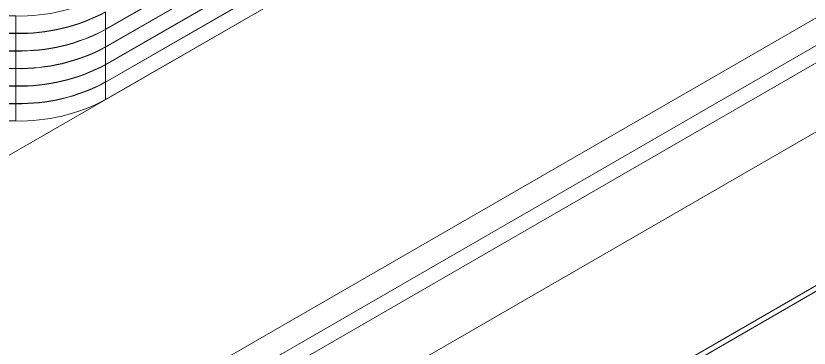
# Model space of a CAD drawing. Header units: millimetres. Extents: x -489 to 1607, y 116 to 1738.
# Drawn here: x 1260.89 to 1279.64, y 1276.33 to 1284.19 of the extents above; entities that cross this region are included whole.
import ezdxf

# ---------------------------------------------------------------- set-up
doc = ezdxf.new("R2010")
doc.units = ezdxf.units.MM

msp = doc.modelspace()

# ---------------------------------------------------------------- linework, layer by layer
at = {"color": 7, "linetype": 'Continuous', "lineweight": 15}
for p, q in [((1260.096, 1280.529), (1282.552, 1293.493)), ((1263.011, 1283.873), (1279.638, 1293.471)), ((1279.638, 1293.464), (1263.011, 1283.866)), ((1263.011, 1283.457), (1279.638, 1293.056)), ((1279.638, 1293.049), (1263.011, 1283.45)), ((1263.011, 1283.042), (1279.638, 1292.641)), ((1279.638, 1292.634), (1263.011, 1283.035)), ((1263.011, 1282.627), (1279.638, 1292.226)), ((1279.638, 1292.219), (1263.011, 1282.62)), ((1263.011, 1282.212), (1279.638, 1291.811)), ((1150.868, 1209.056), (1287.859, 1288.14)), ((1288.92, 1286.711), (1151.034, 1207.111)), ((1260.096, 1272.772), (1282.552, 1285.736)), ((1260.889, 1284.189), (1252.061, 1284.189)), ((1260.889, 1284.189), (1260.889, 1283.781)), ((1263.011, 1284.281), (1263.011, 1283.873)), ((1252.061, 1283.781), (1260.889, 1283.781)), ((1260.889, 1283.774), (1252.061, 1283.774)), ((1260.889, 1283.774), (1260.889, 1283.365)), ((1263.011, 1283.866), (1263.011, 1283.457)), ((1252.061, 1283.365), (1260.889, 1283.365)), ((1260.889, 1283.358), (1252.061, 1283.358)), ((1260.889, 1283.358), (1260.889, 1282.95)), ((1263.011, 1283.45), (1263.011, 1283.042)), ((1151.034, 1203.477), (1288.92, 1283.077)), ((1263.011, 1283.035), (1263.011, 1282.627)), ((1150.951, 1203.294), (1288.837, 1282.894)), ((1252.061, 1282.95), (1260.889, 1282.95)), ((1260.889, 1282.943), (1252.061, 1282.943)), ((1260.889, 1282.943), (1260.889, 1282.535)), ((1263.011, 1282.62), (1263.011, 1282.212)), ((1252.061, 1282.535), (1260.889, 1282.535)), ((1260.889, 1282.528), (1252.061, 1282.528)), ((1260.889, 1282.528), (1260.889, 1282.12)), ((1252.061, 1282.12), (1260.889, 1282.12)), ((1260.889, 1282.113), (1252.061, 1282.113)), ((1260.889, 1282.113), (1260.889, 1281.705)), ((1252.061, 1281.705), (1260.889, 1281.705))]:
    msp.add_line(p, q, dxfattribs=at)
at = {"color": 8, "linetype": 'Continuous', "lineweight": 15}
msp.add_line((1150.868, 1208.648), (1288.213, 1287.935), dxfattribs=at)
at = {"color": 7, "linetype": 'Continuous', "lineweight": 15}
for centre in [(1260.976, 1288.517), (1260.976, 1288.109), (1260.976, 1288.102), (1260.976, 1287.693), (1260.976, 1287.686), (1260.976, 1287.278), (1260.976, 1287.271), (1260.976, 1286.863), (1260.976, 1286.856), (1260.976, 1286.448), (1260.976, 1286.441), (1260.976, 1286.033)]:
    msp.add_arc(centre, 4.329, 268.8562, 298.0397, dxfattribs=at)

doc.saveas('drawing.dxf')
